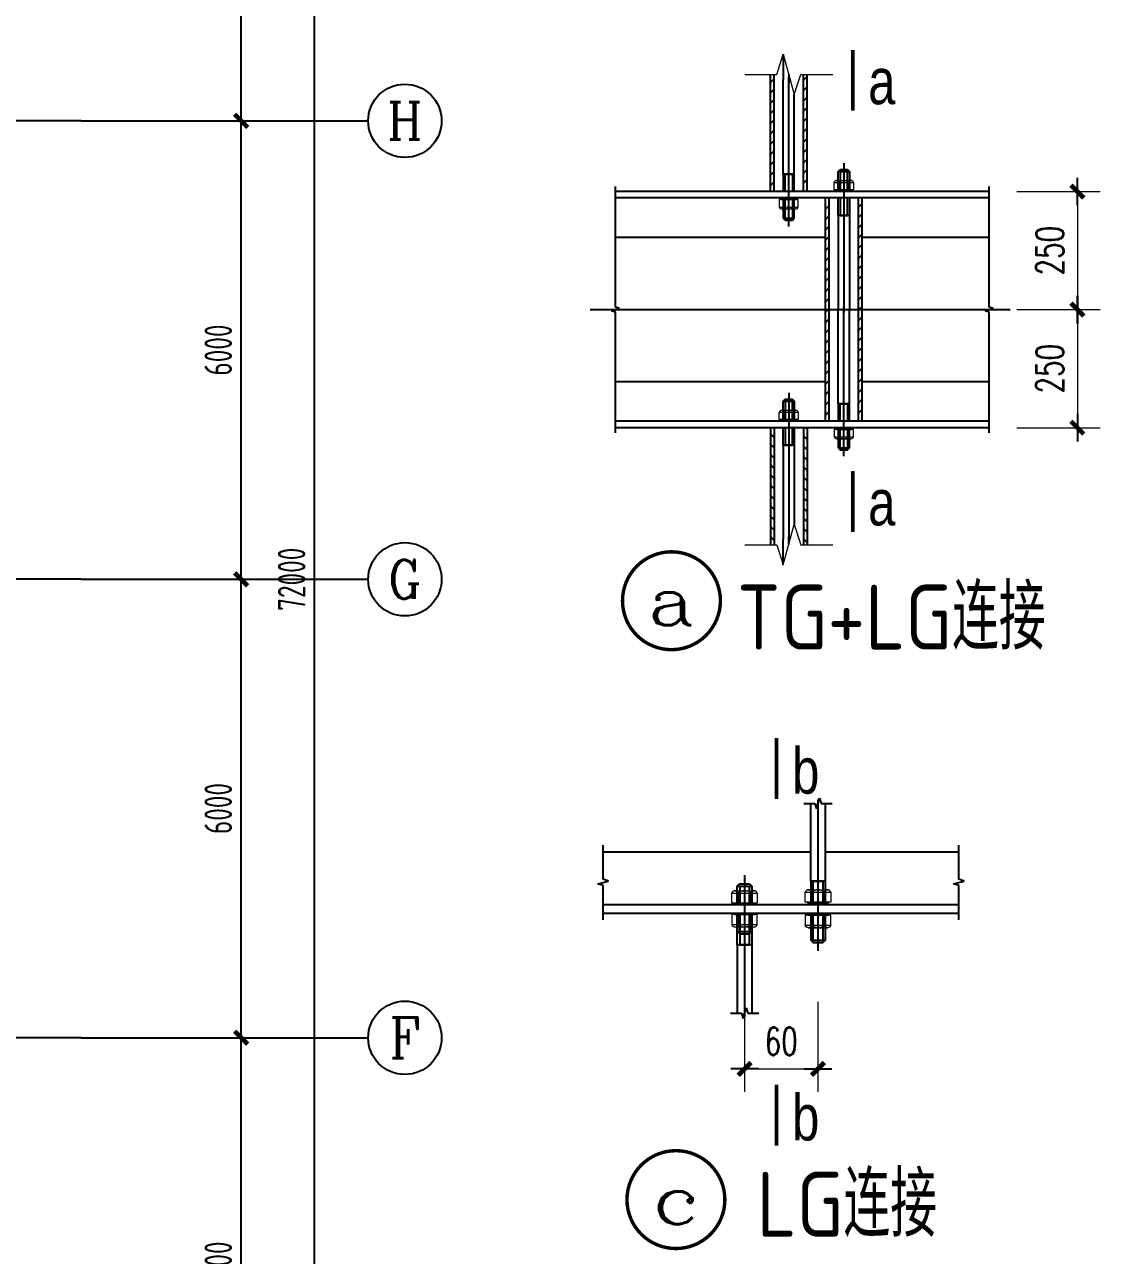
# Model space of a CAD drawing. Extents: x -1389621 to 57380, y -92505 to 283644.
# Drawn here: x -117320 to -103247, y 104219 to 120326 of the extents above; entities that cross this region are included whole.
import ezdxf
from ezdxf.enums import TextEntityAlignment as Align

# ---------------------------------------------------------------- set-up
doc = ezdxf.new("R2010")
doc.units = 0
doc.header["$LTSCALE"] = 100
doc.header["$MEASUREMENT"] = 0
for name, pattern in [('ACAD_ISO04W100', [30, 24, -3, 0, -3]), ('CENTER2', [28.575, 19.05, -3.175, 3.175, -3.175]), ('DOTE', [2.42, 2, -0.2, 0.02, -0.2])]:
    doc.linetypes.add(name, pattern=pattern)
doc.layers.get('0').update_dxf_attribs({"linetype": 'CONTINUOUS'})
doc.layers.get('Defpoints').update_dxf_attribs({"linetype": 'CONTINUOUS'})
for name, color, linetype in [('08', 3, 'CONTINUOUS'), ('AXIS', 3, 'CONTINUOUS'), ('AXIS_TEXT', 7, 'CONTINUOUS'), ('DIM', 3, 'CONTINUOUS'), ('DOTE', 1, 'DOTE'), ('TDB_中实线', 7, 'CONTINUOUS'), ('TDB_中心线', 4, 'ACAD_ISO04W100'), ('TDB_细实线', 1, 'CONTINUOUS')]:
    doc.layers.add(name, color=color, linetype=linetype)
doc.layers.add('PUB_TEXT', color=7, linetype='CONTINUOUS', lineweight=15)
doc.styles.add('_TCH_AXIS', font='COMPLEX', dxfattribs={"bigfont": 'GBCBIG'})
doc.styles.add('COMP', font='COMPLEX', dxfattribs={"bigfont": 'hztxt'})
doc.styles.add('COMPLEX', font='COMPLEX')
doc.styles.add('DIM_FONT', font='SIMPLEX', dxfattribs={"width": 0.7, "bigfont": 'GBCBIG'})
doc.styles.add('GBHZ', font='gbenor.shx', dxfattribs={"bigfont": 'gbcbig.shx'})
doc.styles.add('TDB_仿宋字', font='FSGB2312.ttf', dxfattribs={"width": 0.8})
doc.styles.add('TSSD_Dimension', font='tssdeng.shx', dxfattribs={"width": 0.7, "bigfont": 'hztxt.shx'})
doc.dimstyles.new('dimn', dxfattribs={"dimtxt": 300, "dimasz": 1, "dimexe": 250, "dimexo": 300, "dimgap": 150, "dimtad": 1, "dimdec": 0, "dimzin": 0, "dimdsep": 46, "dimtxsty": 'DIM_FONT', "dimblk": '_DIMX', "dimcen": 1, "dimclrt": 7, "dimadec": 1, "dimazin": 0, "dimtfac": 1, "dimtdec": 0, "dimtix": 1, "dimtmove": 2, "dimatfit": 3, "dimfxl": 0, "dimtolj": 1, "dimtzin": 0, "dimarcsym": 0})
doc.dimstyles.new('TSSD_100_100', dxfattribs={"dimtxt": 300, "dimasz": 100, "dimexe": 100, "dimexo": 250, "dimgap": 100, "dimtad": 1, "dimdec": 0, "dimzin": 0, "dimdsep": 46, "dimtxsty": 'TSSD_Dimension', "dimblk": 'ARCHTICK', "dimblk1": 'ARCHTICK', "dimblk2": 'ARCHTICK', "dimcen": 0, "dimdle": 100, "dimclrt": 7, "dimadec": 0, "dimazin": 0, "dimtfac": 1, "dimtdec": 0, "dimtix": 1, "dimtmove": 2, "dimatfit": 3, "dimfxl": 0, "dimtolj": 1, "dimtzin": 0, "dimarcsym": 0})

# ---------------------------------------------------------------- blocks, each defined once
blk = doc.blocks.new('_ArchTick')
at = {"color": 0, "linetype": 'ByBlock'}
blk.add_lwpolyline([(-0.71, -0.71, 0.5, 0.5, 0), (0.71, 0.71, 0.5, 0.5, 0)], format="xyseb", dxfattribs=at)
blk = doc.blocks.new('*D143')
at = {"layer": 'Defpoints', "color": 0, "ltscale": 100}
for p in [(-116580, 107067), (-114487, 107067), (-116580, 101067)]:
    blk.add_point(p, dxfattribs=at)
at = {"layer": 'DIM', "color": 0, "lineweight": -2, "ltscale": 100}
for p, q in [((-114487, 100947), (-114487, 107187)), ((-116280, 107067), (-114367, 107067)), ((-116280, 101067), (-114367, 101067))]:
    blk.add_line(p, q, dxfattribs=at)
at = {"layer": 'DIM', "color": 0, "lineweight": -2, "ltscale": 100, "xscale": 120, "yscale": 120, "zscale": 120}
for p, rotation in [((-114487, 107067), 90), ((-114487, 101067), 270)]:
    blk.add_blockref('_ArchTick', p, dxfattribs=dict(at, rotation=rotation))
at = {"layer": 'DIM', "color": 7, "ltscale": 100, "insert": (-114787, 104067), "char_height": 360, "attachment_point": 5, "rotation": 90, "style": 'TSSD_Dimension'}
blk.add_mtext('\\A1;6000', dxfattribs=at)
blk = doc.blocks.new('*D144')
at = {"layer": 'Defpoints', "color": 0, "ltscale": 100}
for p in [(-116580, 113067), (-114487, 113067), (-116580, 107067)]:
    blk.add_point(p, dxfattribs=at)
at = {"layer": 'DIM', "color": 0, "lineweight": -2, "ltscale": 100}
for p, q in [((-114487, 106947), (-114487, 113187)), ((-116280, 113067), (-114367, 113067)), ((-116280, 107067), (-114367, 107067))]:
    blk.add_line(p, q, dxfattribs=at)
at = {"layer": 'DIM', "color": 0, "lineweight": -2, "ltscale": 100, "xscale": 120, "yscale": 120, "zscale": 120}
for p, rotation in [((-114487, 113067), 90), ((-114487, 107067), 270)]:
    blk.add_blockref('_ArchTick', p, dxfattribs=dict(at, rotation=rotation))
at = {"layer": 'DIM', "color": 7, "ltscale": 100, "insert": (-114787, 110067), "char_height": 360, "attachment_point": 5, "rotation": 90, "style": 'TSSD_Dimension'}
blk.add_mtext('\\A1;6000', dxfattribs=at)
blk = doc.blocks.new('*D145')
at = {"layer": 'Defpoints', "color": 0, "ltscale": 100}
for p in [(-116580, 119067), (-114487, 119067), (-116580, 113067)]:
    blk.add_point(p, dxfattribs=at)
at = {"layer": 'DIM', "color": 0, "lineweight": -2, "ltscale": 100}
for p, q in [((-116280, 119067), (-114367, 119067)), ((-114487, 112947), (-114487, 119187)), ((-116280, 113067), (-114367, 113067))]:
    blk.add_line(p, q, dxfattribs=at)
at = {"layer": 'DIM', "color": 0, "lineweight": -2, "ltscale": 100, "xscale": 120, "yscale": 120, "zscale": 120}
for p, rotation in [((-114487, 119067), 90), ((-114487, 113067), 270)]:
    blk.add_blockref('_ArchTick', p, dxfattribs=dict(at, rotation=rotation))
at = {"layer": 'DIM', "color": 7, "ltscale": 100, "insert": (-114787, 116067), "char_height": 360, "attachment_point": 5, "rotation": 90, "style": 'TSSD_Dimension'}
blk.add_mtext('\\A1;6000', dxfattribs=at)
blk = doc.blocks.new('*D146')
at = {"layer": 'Defpoints', "color": 0, "ltscale": 100}
for p in [(-116580, 125067), (-114487, 125067), (-116580, 119067)]:
    blk.add_point(p, dxfattribs=at)
at = {"layer": 'DIM', "color": 0, "lineweight": -2, "ltscale": 100}
for p, q in [((-114487, 118947), (-114487, 125187)), ((-116280, 125067), (-114367, 125067)), ((-116280, 119067), (-114367, 119067))]:
    blk.add_line(p, q, dxfattribs=at)
at = {"layer": 'DIM', "color": 0, "lineweight": -2, "ltscale": 100, "xscale": 120, "yscale": 120, "zscale": 120}
for p, rotation in [((-114487, 125067), 90), ((-114487, 119067), 270)]:
    blk.add_blockref('_ArchTick', p, dxfattribs=dict(at, rotation=rotation))
at = {"layer": 'DIM', "color": 7, "ltscale": 100, "insert": (-114787, 122067), "char_height": 360, "attachment_point": 5, "rotation": 90, "style": 'TSSD_Dimension'}
blk.add_mtext('\\A1;6000', dxfattribs=at)
blk = doc.blocks.new('*D151')
at = {"layer": 'Defpoints', "color": 0, "ltscale": 100}
for p in [(-116820, 149067), (-113527, 149067), (-116820, 77067)]:
    blk.add_point(p, dxfattribs=at)
at = {"layer": 'DIM', "color": 0, "lineweight": -2, "ltscale": 100}
for p, q in [((-113527, 76947), (-113527, 149187)), ((-116520, 149067), (-113407, 149067)), ((-116520, 77067), (-113407, 77067))]:
    blk.add_line(p, q, dxfattribs=at)
at = {"layer": 'DIM', "color": 0, "lineweight": -2, "ltscale": 100, "xscale": 120, "yscale": 120, "zscale": 120}
for p, rotation in [((-113527, 149067), 90), ((-113527, 77067), 270)]:
    blk.add_blockref('_ArchTick', p, dxfattribs=dict(at, rotation=rotation))
at = {"layer": 'DIM', "color": 7, "ltscale": 100, "insert": (-113827, 113067), "char_height": 360, "attachment_point": 5, "rotation": 90, "style": 'TSSD_Dimension'}
blk.add_mtext('\\A1;72000', dxfattribs=at)
blk = doc.blocks.new('_AXISO')
blk.add_circle((0, 0), 0.5)
at = {"layer": 'AXIS_TEXT', "style": 'COMPLEX', "width": 1.041667}
blk.add_attdef('A', text='', height=0.56, dxfattribs=at).set_placement((-0.25, -0.28), (0.25, -0.28), align=Align.FIT)
blk = doc.blocks.new('_INDEX1')
at = {"const_width": 0.035}
blk.add_lwpolyline([(-0.5, 0, 1), (0.5, 0, 1)], format="xyb", close=True, dxfattribs=at)
at = {"style": 'COMP', "width": 2.333333}
blk.add_attdef('1', text='', height=0.5, dxfattribs=at).set_placement((-0.25, -0.25), (0.25, -0.25), align=Align.FIT)
blk = doc.blocks.new('_DIMX')
blk.add_line((-150, 0), (150, 0))
at = {"const_width": 50}
blk.add_lwpolyline([(-70, -70), (70, 70)], dxfattribs=at)
blk = doc.blocks.new('*D2128')
at = {"layer": 'AXIS', "color": 0, "linetype": 'Continuous', "lineweight": -2, "ltscale": 100}
for p, q in [((627341, -415385), (628252, -415385)), ((628002, -415386), (628002, -416671)), ((627341, -416672), (628252, -416672))]:
    blk.add_line(p, q, dxfattribs=at)
at = {"layer": 'Defpoints', "color": 0, "linetype": 'Continuous', "ltscale": 100}
for p in [(627041, -415385), (627041, -416672), (628002, -416672)]:
    blk.add_point(p, dxfattribs=at)
at = {"layer": 'AXIS', "color": 0, "linetype": 'Continuous', "lineweight": -2, "ltscale": 100, "xscale": 1.00005, "yscale": 1.00005, "zscale": 1.00005}
for p, rotation in [((628002, -415385), 90), ((628002, -416672), 270)]:
    blk.add_blockref('_DIMX', p, dxfattribs=dict(at, rotation=rotation))
at = {"layer": 'AXIS', "color": 7, "linetype": 'Continuous', "ltscale": 100, "insert": (627702, -416029), "char_height": 300, "attachment_point": 5, "rotation": 90, "style": 'DIM_FONT'}
blk.add_mtext('\\A1;250', dxfattribs=at)
blk = doc.blocks.new('*D2127')
at = {"layer": 'AXIS', "color": 0, "linetype": 'Continuous', "lineweight": -2, "ltscale": 100}
for p, q in [((627341, -416672), (628252, -416672)), ((628002, -416673), (628002, -417958)), ((627341, -417959), (628252, -417959))]:
    blk.add_line(p, q, dxfattribs=at)
at = {"layer": 'Defpoints', "color": 0, "linetype": 'Continuous', "ltscale": 100}
for p in [(627041, -416672), (627041, -417959), (628002, -417959)]:
    blk.add_point(p, dxfattribs=at)
at = {"layer": 'AXIS', "color": 0, "linetype": 'Continuous', "lineweight": -2, "ltscale": 100, "xscale": 1.00005, "yscale": 1.00005, "zscale": 1.00005}
for p, rotation in [((628002, -416672), 90), ((628002, -417959), 270)]:
    blk.add_blockref('_DIMX', p, dxfattribs=dict(at, rotation=rotation))
at = {"layer": 'AXIS', "color": 7, "linetype": 'Continuous', "ltscale": 100, "insert": (627702, -417316), "char_height": 300, "attachment_point": 5, "rotation": 90, "style": 'DIM_FONT'}
blk.add_mtext('\\A1;250', dxfattribs=at)
blk = doc.blocks.new('*D2132')
at = {"layer": 'AXIS', "color": 0, "linetype": 'Continuous', "lineweight": -2, "ltscale": 100}
for p, q in [((638194, -417675), (638194, -418654)), ((638994, -417672), (638994, -418654)), ((638195, -418404), (638993, -418404))]:
    blk.add_line(p, q, dxfattribs=at)
at = {"layer": 'Defpoints', "color": 0, "linetype": 'Continuous', "ltscale": 100}
for p in [(638194, -417375), (638994, -417372), (638994, -418404)]:
    blk.add_point(p, dxfattribs=at)
at = {"layer": 'AXIS', "color": 0, "linetype": 'Continuous', "lineweight": -2, "ltscale": 100, "xscale": 1.00005, "yscale": 1.00005, "zscale": 1.00005, "rotation": 180}
blk.add_blockref('_DIMX', (638194, -418404), dxfattribs=at)
at = {"layer": 'AXIS', "color": 0, "linetype": 'Continuous', "lineweight": -2, "ltscale": 100, "xscale": 1.00005, "yscale": 1.00005, "zscale": 1.00005}
blk.add_blockref('_DIMX', (638994, -418404), dxfattribs=at)
at = {"layer": 'AXIS', "color": 7, "linetype": 'Continuous', "ltscale": 100, "insert": (638594, -418104), "char_height": 300, "attachment_point": 5, "style": 'DIM_FONT'}
blk.add_mtext('\\A1;60', dxfattribs=at)
blk = doc.blocks.new('A$C63B765D4')
for p, q in [((2661.8, 5112.5), (2869.7, 5112.5)), ((2661.8, 5030.5), (2661.8, 5112.5)), ((2686.1, 5132.5), (2845.4, 5132.5)), ((2713.8, 5112.5), (2713.8, 5030.5)), ((2817.7, 5112.5), (2817.7, 5030.5)), ((2869.7, 5112.5), (2869.7, 5030.5)), ((2869.7, 5030.5), (2661.8, 5030.5)), ((2682.7, 5024.5), (2682.7, 5030.5)), ((2682.7, 5030.5), (2848.8, 5030.5)), ((2848.8, 5024.5), (2682.7, 5024.5)), ((2848.8, 5030.5), (2848.8, 5024.5)), ((2269.6, 4924.3), (2061.7, 4924.3)), ((2061.7, 4924.3), (2061.7, 4842.3)), ((2061.7, 4842.3), (2269.6, 4842.3)), ((2248.7, 4930.3), (2082.7, 4930.3)), ((2082.7, 4930.3), (2082.7, 4924.3)), ((2082.7, 4924.3), (2248.7, 4924.3)), ((2113.7, 4842.3), (2113.7, 4924.3)), ((2217.7, 4842.3), (2217.7, 4924.3)), ((2248.7, 4924.3), (2248.7, 4930.3)), ((2269.6, 4842.3), (2269.6, 4924.3)), ((2086.1, 4822.3), (2245.3, 4822.3)), ((2061.7, 2608.4), (2269.6, 2608.4)), ((2061.7, 2526.4), (2061.7, 2608.4)), ((2086.1, 2628.4), (2245.3, 2628.4)), ((2113.7, 2608.4), (2113.7, 2526.4)), ((2217.7, 2608.4), (2217.7, 2526.4)), ((2269.6, 2608.4), (2269.6, 2526.4)), ((2269.6, 2526.4), (2061.7, 2526.4)), ((2082.7, 2520.4), (2082.7, 2526.4)), ((2082.7, 2526.4), (2248.7, 2526.4)), ((2248.7, 2520.4), (2082.7, 2520.4)), ((2248.7, 2526.4), (2248.7, 2520.4)), ((2869.7, 2420.2), (2661.8, 2420.2)), ((2661.8, 2420.2), (2661.8, 2338.2)), ((2848.8, 2426.2), (2682.7, 2426.2)), ((2682.7, 2426.2), (2682.7, 2420.2)), ((2682.7, 2420.2), (2848.8, 2420.2)), ((2713.8, 2338.2), (2713.8, 2420.2)), ((2817.7, 2338.2), (2817.7, 2420.2)), ((2848.8, 2420.2), (2848.8, 2426.2)), ((2869.7, 2338.2), (2869.7, 2420.2)), ((2661.8, 2338.2), (2869.7, 2338.2)), ((2686.1, 2318.2), (2845.4, 2318.2))]:
    blk.add_line(p, q)
at = {"color": 2, "linetype": 'CENTER2', "ltscale": 0.0075}
for p, q in [((2765.7, 5143.8), (2765.7, 5010.8)), ((2165.7, 4811), (2165.7, 4944.1)), ((2165.7, 2639.7), (2165.7, 2506.6)), ((2765.7, 2306.9), (2765.7, 2439.9))]:
    blk.add_line(p, q, dxfattribs=at)
for centre, radius, start, end in [((2687.8, 5105.7), 26.9, 14.67593, 165.32407), ((2765.7, 5055), 77.5, 47.89655, 132.10345), ((2843.7, 5105.7), 26.9, 14.67593, 165.32407), ((2087.7, 4849.1), 26.9, 194.67593, 345.32407), ((2165.7, 4899.8), 77.5, 227.89655, 312.10345), ((2243.6, 4849.1), 26.9, 194.67593, 345.32407), ((2087.7, 2601.6), 26.9, 14.67593, 165.32407), ((2165.7, 2550.9), 77.5, 47.89655, 132.10345), ((2243.6, 2601.6), 26.9, 14.67593, 165.32407), ((2687.8, 2345), 26.9, 194.67593, 345.32407), ((2765.7, 2395.7), 77.5, 227.89655, 312.10345), ((2843.7, 2345), 26.9, 194.67593, 345.32407)]:
    blk.add_arc(centre, radius, start, end)
at = {"layer": 'PUB_TEXT', "const_width": 40}
for points in [[(2862.7, 6556.9), (2862.7, 5892.5)], [(2862.7, 1966.7), (2862.7, 1302.3)]]:
    blk.add_lwpolyline(points, dxfattribs=at)
at = {"layer": 'PUB_TEXT'}
for points in [[(1685.6, 6288.9), (2035.7, 6288.9), (2105.7, 6508.9), (2225.7, 6068.9), (2295.7, 6288.9), (2645.7, 6288.9)], [(1685.6, 1161.8), (2035.7, 1161.8), (2105.7, 941.8), (2225.7, 1381.8), (2295.7, 1161.8), (2645.7, 1161.8)]]:
    blk.add_lwpolyline(points, dxfattribs=at)
at = {"layer": 'TDB_中实线', "ltscale": 100}
for p, q in [((2105.7, 6508.9), (2105.7, 6229.5)), ((1965.7, 5012.4), (1965.7, 6288.9)), ((2005.7, 5012.4), (2005.7, 6288.9)), ((2105.7, 5202.2), (2105.7, 6229.5)), ((2325.7, 5012.4), (2325.7, 6288.9)), ((2365.7, 5012.4), (2365.7, 6288.9)), ((2225.7, 5202.2), (2225.7, 6068.9)), ((2705.7, 5232.7), (2725.7, 5252.7)), ((2705.7, 5232.7), (2825.7, 5232.7)), ((2705.7, 5012.4), (2705.7, 5232.7)), ((2725.7, 5252.7), (2805.7, 5252.7)), ((2725.7, 5232.7), (2725.7, 5012.4)), ((2805.7, 5252.7), (2825.7, 5232.7)), ((2805.7, 5012.4), (2805.7, 5232.7)), ((2825.7, 5232.7), (2825.7, 5012.4)), ((2225.7, 5202.2), (2105.7, 5202.2)), ((2105.7, 5202.2), (2105.7, 5012.4)), ((2125.7, 5012.4), (2125.7, 5202.2)), ((2125.7, 5202.2), (2205.7, 5202.2)), ((2205.7, 5202.2), (2205.7, 5012.4)), ((2225.7, 5012.4), (2225.7, 5202.2)), ((2105.7, 4942.4), (2105.7, 4722.2)), ((2125.7, 4722.2), (2125.7, 4942.4)), ((2205.7, 4942.4), (2205.7, 4722.2)), ((2225.7, 4722.2), (2225.7, 4942.4)), ((2565.7, 2508.3), (2565.7, 4942.4)), ((2605.7, 2508.3), (2605.7, 4942.4)), ((2705.7, 4752.6), (2705.7, 4942.4)), ((2725.7, 4942.4), (2725.7, 4752.6)), ((2805.7, 4752.6), (2805.7, 4942.4)), ((2825.7, 4942.4), (2825.7, 4752.6)), ((2925.8, 2508.3), (2925.8, 4942.4)), ((2965.8, 2508.3), (2965.8, 4942.4)), ((2105.7, 4722.2), (2225.7, 4722.2)), ((2105.7, 4722.2), (2125.7, 4702.2)), ((2125.7, 4702.2), (2205.7, 4702.2)), ((2205.7, 4702.2), (2225.7, 4722.2)), ((2705.7, 4752.6), (2705.7, 3725.3)), ((2825.7, 4752.6), (2705.7, 4752.6)), ((2725.7, 4752.6), (2805.7, 4752.6)), ((2825.7, 4752.6), (2825.7, 3725.3)), ((2705.7, 2698.1), (2705.7, 3725.3)), ((2825.7, 2698.1), (2825.7, 3725.3)), ((2105.7, 2728.5), (2125.7, 2748.5)), ((2105.7, 2728.5), (2225.7, 2728.5)), ((2105.7, 2508.3), (2105.7, 2728.5)), ((2125.7, 2748.5), (2205.7, 2748.5)), ((2125.7, 2728.5), (2125.7, 2508.3)), ((2205.7, 2748.5), (2225.7, 2728.5)), ((2205.7, 2508.3), (2205.7, 2728.5)), ((2225.7, 2728.5), (2225.7, 2508.3)), ((2825.7, 2698.1), (2705.7, 2698.1)), ((2705.7, 2698.1), (2705.7, 2508.3)), ((2725.7, 2508.3), (2725.7, 2698.1)), ((2725.7, 2698.1), (2805.7, 2698.1)), ((2805.7, 2698.1), (2805.7, 2508.3)), ((2825.7, 2508.3), (2825.7, 2698.1)), ((1965.7, 2438.3), (1965.7, 1161.8)), ((2005.7, 2438.3), (2005.7, 1161.8)), ((2105.7, 2248.5), (2105.7, 2438.3)), ((2125.7, 2438.3), (2125.7, 2248.5)), ((2205.7, 2248.5), (2205.7, 2438.3)), ((2225.7, 2438.3), (2225.7, 2248.5)), ((2325.7, 2438.3), (2325.7, 1161.8)), ((2365.7, 2438.3), (2365.7, 1161.8)), ((2705.7, 2438.3), (2705.7, 2218)), ((2725.7, 2218), (2725.7, 2438.3)), ((2805.7, 2438.3), (2805.7, 2218)), ((2825.7, 2218), (2825.7, 2438.3)), ((2105.7, 2248.5), (2105.7, 1221.2)), ((2225.7, 2248.5), (2105.7, 2248.5)), ((2125.7, 2248.5), (2205.7, 2248.5)), ((2225.7, 2248.5), (2225.7, 1381.8)), ((2705.7, 2218), (2825.7, 2218)), ((2705.7, 2218), (2725.7, 2198)), ((2725.7, 2198), (2805.7, 2198)), ((2805.7, 2198), (2825.7, 2218)), ((2105.7, 941.8), (2105.7, 1221.2))]:
    blk.add_line(p, q, dxfattribs=at)
at = {"layer": 'TDB_中实线', "color": 3}
for p, q in [((4350, 5012.4), (277.8, 5012.4)), ((4350, 4942.4), (277.8, 4942.4)), ((2565.7, 4512.4), (277.8, 4512.4)), ((4350, 4512.4), (2965.8, 4512.4)), ((2565.7, 2938.3), (277.8, 2938.3)), ((4350, 2938.3), (2965.8, 2938.3)), ((4350, 2508.3), (277.8, 2508.3)), ((4350, 2438.3), (277.8, 2438.3))]:
    blk.add_line(p, q, dxfattribs=at)
at = {"layer": 'TDB_中心线', "ltscale": 20}
for p, q in [((2165.7, 6288.9), (2165.7, 6197.5)), ((2165.7, 4632.6), (2165.7, 6261.6)), ((2765.7, 5322.2), (2765.7, 3693.3)), ((2765.7, 2128.5), (2765.7, 3757.4)), ((0, 3725.3), (4577.7, 3725.3)), ((2165.7, 2818.1), (2165.7, 1189.1)), ((2165.7, 1161.8), (2165.7, 1253.2))]:
    blk.add_line(p, q, dxfattribs=at)
at = {"layer": 'TDB_细实线'}
for p, q in [((1965.7, 6201.4), (2005.7, 6241.4)), ((2325.7, 6224.7), (2365.7, 6264.7)), ((1965.7, 6089.2), (2005.7, 6129.2)), ((2325.7, 6112.4), (2365.7, 6152.4)), ((2325.7, 6000.2), (2365.7, 6040.2)), ((1965.7, 5976.9), (2005.7, 6016.9)), ((1965.7, 5864.6), (2005.7, 5904.6)), ((2325.7, 5887.9), (2365.7, 5927.9)), ((1965.7, 5752.4), (2005.7, 5792.4)), ((2325.7, 5775.6), (2365.7, 5815.6)), ((1965.7, 5640.1), (2005.7, 5680.1)), ((2325.7, 5663.4), (2365.7, 5703.4)), ((1965.7, 5527.9), (2005.7, 5567.9)), ((2325.7, 5551.1), (2365.7, 5591.1)), ((1965.7, 5415.6), (2005.7, 5455.6)), ((2325.7, 5438.8), (2365.7, 5478.8)), ((2325.7, 5326.6), (2365.7, 5366.6)), ((1965.7, 5303.3), (2005.7, 5343.3)), ((2325.7, 5214.3), (2365.7, 5254.3)), ((1965.7, 5191.1), (2005.7, 5231.1)), ((1965.7, 5078.8), (2005.7, 5118.8)), ((2325.7, 5102), (2365.7, 5142)), ((277.8, 3751.4), (277.8, 5068.4)), ((2348.4, 5012.4), (2365.7, 5029.8)), ((4350, 3751.4), (4350, 5068.4)), ((2565.7, 4932.2), (2576, 4942.4)), ((2565.7, 4819.9), (2605.7, 4859.9)), ((2925.8, 4843.2), (2965.8, 4883.2)), ((2565.7, 4707.7), (2605.7, 4747.7)), ((2925.8, 4730.9), (2965.8, 4770.9)), ((2565.7, 4595.4), (2605.7, 4635.4)), ((2925.8, 4618.6), (2965.8, 4658.6)), ((2565.7, 4483.1), (2605.7, 4523.1)), ((2925.8, 4506.4), (2965.8, 4546.4)), ((2925.8, 4394.1), (2965.8, 4434.1)), ((2565.7, 4370.9), (2605.7, 4410.9)), ((2565.7, 4258.6), (2605.7, 4298.6)), ((2925.8, 4281.8), (2965.8, 4321.9)), ((2565.7, 4146.3), (2605.7, 4186.3)), ((2925.8, 4169.6), (2965.8, 4209.6)), ((2565.7, 4034.1), (2605.7, 4074.1)), ((2925.8, 4057.3), (2965.8, 4097.3)), ((2565.7, 3921.8), (2605.7, 3961.8)), ((2925.8, 3945.1), (2965.8, 3985.1)), ((2565.7, 3809.5), (2605.7, 3849.6)), ((2925.8, 3832.8), (2965.8, 3872.8)), ((2925.8, 3720.5), (2965.8, 3760.5)), ((234.1, 3713.6), (321.6, 3737.1)), ((277.8, 3699.3), (234.1, 3713.6)), ((321.6, 3737.1), (277.8, 3751.4)), ((277.8, 2382.3), (277.8, 3699.3)), ((2565.7, 3697.3), (2605.7, 3737.3)), ((2565.7, 3585), (2605.7, 3625)), ((2925.8, 3608.3), (2965.8, 3648.3)), ((4306.2, 3713.6), (4393.7, 3737.1)), ((4350, 3699.3), (4306.2, 3713.6)), ((4393.7, 3737.1), (4350, 3751.4)), ((4350, 2382.3), (4350, 3699.3)), ((2565.7, 3472.8), (2605.7, 3512.8)), ((2925.8, 3496), (2965.8, 3536)), ((2565.7, 3360.5), (2605.7, 3400.5)), ((2925.8, 3383.7), (2965.8, 3423.7)), ((2565.7, 3248.2), (2605.7, 3288.2)), ((2925.8, 3271.5), (2965.8, 3311.5)), ((2565.7, 3136), (2605.7, 3176)), ((2925.8, 3159.2), (2965.8, 3199.2)), ((2925.8, 3046.9), (2965.8, 3086.9)), ((2565.7, 3023.7), (2605.7, 3063.7)), ((2565.7, 2911.4), (2605.7, 2951.4)), ((2925.8, 2934.7), (2965.8, 2974.7)), ((2565.7, 2799.2), (2605.7, 2839.2)), ((2925.8, 2822.4), (2965.8, 2862.4)), ((2565.7, 2686.9), (2605.7, 2726.9)), ((2925.8, 2710.1), (2965.8, 2750.1)), ((2565.7, 2574.6), (2605.7, 2614.6)), ((2925.8, 2597.9), (2965.8, 2637.9)), ((2348.4, 2438.3), (2365.7, 2420.9)), ((2948.4, 2508.3), (2965.8, 2525.6)), ((1965.7, 2371.9), (2005.7, 2331.9)), ((2325.7, 2348.7), (2365.7, 2308.7)), ((1965.7, 2259.6), (2005.7, 2219.6)), ((1965.7, 2147.4), (2005.7, 2107.4)), ((2325.7, 2236.4), (2365.7, 2196.4)), ((1965.7, 2035.1), (2005.7, 1995.1)), ((2325.7, 2124.1), (2365.7, 2084.1)), ((1965.7, 1922.8), (2005.7, 1882.8)), ((2325.7, 2011.9), (2365.7, 1971.9)), ((2325.7, 1899.6), (2365.7, 1859.6)), ((1965.7, 1810.6), (2005.7, 1770.6)), ((2325.7, 1787.3), (2365.7, 1747.3)), ((1965.7, 1698.3), (2005.7, 1658.3)), ((2325.7, 1675.1), (2365.7, 1635.1)), ((1965.7, 1586.1), (2005.7, 1546.1)), ((2325.7, 1562.8), (2365.7, 1522.8)), ((1965.7, 1473.8), (2005.7, 1433.8)), ((1965.7, 1361.5), (2005.7, 1321.5)), ((2325.7, 1450.5), (2365.7, 1410.5)), ((1965.7, 1249.3), (2005.7, 1209.3)), ((2325.7, 1338.3), (2365.7, 1298.3)), ((2325.7, 1226), (2365.7, 1186))]:
    blk.add_line(p, q, dxfattribs=at)
ref = blk.add_blockref('_INDEX1', (887.3, 552.1), dxfattribs=dict(xscale=1066.773336000158, yscale=1066.7733360001, zscale=1066.773336))
ref.add_attrib('1', 'a', dxfattribs={"height": 533.4, "style": 'COMP', "width": 1.4}).set_placement((620.6, 285.4), (1154, 285.4), align=Align.FIT)
at = {"layer": '08', "style": 'GBHZ'}
blk.add_text('TG+LG连接', height=707.95, dxfattribs=at).set_placement((1601.1, 19.6))
at = {"layer": 'TDB_细实线', "style": 'TDB_仿宋字', "width": 0.8}
for p in [(3179.4, 6210.7), (3179.4, 1620.4)]:
    blk.add_text('a', height=500.1, dxfattribs=at).set_placement(p, align=Align.MIDDLE)
at = {"layer": 'AXIS', "linetype": 'Continuous'}
for base, p1, p2, picture, middle in [((5311.1, 3725.3), (4350, 5012.4), (4350, 3725.3), '*D2128', (5011.1, 4368.9)), ((5311.1, 2438.3), (4350, 3725.3), (4350, 2438.3), '*D2127', (5011.1, 3081.8))]:
    dim = blk.add_linear_dim(base=base, p1=p1, p2=p2, angle=90, text='250', dimstyle='dimn', override={"dimscale": 1.00005, "dimlfac": 0.99995}, dxfattribs=at)
    dim.commit()
    dim.dimension.update_dxf_attribs({"geometry": picture, "text_midpoint": middle, "insert": (-622691.4, 420397.4)})
blk = doc.blocks.new('A$C63601B16')
for p, q in [((1461.4, 3783.3), (1461.4, 3892.7)), ((1461.4, 3892.7), (1738.6, 3892.7)), ((1493.8, 3919.3), (1706.2, 3919.3)), ((1530.7, 3892.7), (1530.7, 3783.3)), ((1669.3, 3892.7), (1669.3, 3783.3)), ((1738.6, 3892.7), (1738.6, 3783.3)), ((2261.5, 3902.4), (2538.6, 3902.4)), ((2261.5, 3793.1), (2261.5, 3902.4)), ((2293.9, 3929.1), (2506.2, 3929.1)), ((2330.8, 3902.4), (2330.8, 3793.1)), ((2469.3, 3902.4), (2469.3, 3793.1)), ((2538.6, 3902.4), (2538.6, 3793.1)), ((1738.6, 3783.3), (1461.4, 3783.3)), ((1489.3, 3783.3), (1710.7, 3783.3)), ((1489.3, 3775.3), (1489.3, 3783.3)), ((1710.7, 3775.3), (1489.3, 3775.3)), ((1710.7, 3783.3), (1710.7, 3775.3)), ((2538.6, 3793.1), (2261.5, 3793.1)), ((2289.4, 3793.1), (2510.7, 3793.1)), ((2289.4, 3785.1), (2289.4, 3793.1)), ((2510.7, 3785.1), (2289.4, 3785.1)), ((2510.7, 3793.1), (2510.7, 3785.1)), ((1461.4, 3661.3), (1461.4, 3551.9)), ((1738.6, 3661.3), (1461.4, 3661.3)), ((1489.3, 3669.3), (1489.3, 3661.3)), ((1710.7, 3669.3), (1489.3, 3669.3)), ((1489.3, 3661.3), (1710.7, 3661.3)), ((1530.7, 3551.9), (1530.7, 3661.3)), ((1669.3, 3551.9), (1669.3, 3661.3)), ((1710.7, 3661.3), (1710.7, 3669.3)), ((1738.6, 3551.9), (1738.6, 3661.3)), ((2261.5, 3651.5), (2261.5, 3542.2)), ((2538.6, 3651.5), (2261.5, 3651.5)), ((2289.4, 3659.5), (2289.4, 3651.5)), ((2510.7, 3659.5), (2289.4, 3659.5)), ((2289.4, 3651.5), (2510.7, 3651.5)), ((2330.8, 3542.2), (2330.8, 3651.5)), ((2469.3, 3542.2), (2469.3, 3651.5)), ((2510.7, 3651.5), (2510.7, 3659.5)), ((2538.6, 3542.2), (2538.6, 3651.5)), ((1461.4, 3551.9), (1738.6, 3551.9)), ((1493.8, 3525.3), (1706.2, 3525.3)), ((2261.5, 3542.2), (2538.6, 3542.2)), ((2293.9, 3515.5), (2506.2, 3515.5))]:
    blk.add_line(p, q)
at = {"color": 2, "linetype": 'CENTER2', "ltscale": 0.0075}
for p, q in [((1600, 3934.4), (1600, 3757)), ((2400.1, 3944.2), (2400.1, 3766.8)), ((1600, 3510.2), (1600, 3687.6)), ((2400.1, 3500.4), (2400.1, 3677.8))]:
    blk.add_line(p, q, dxfattribs=at)
for centre, radius, start, end in [((1496, 3883.6), 35.8, 14.67593, 165.32407), ((1600, 3816), 103.3, 47.89655, 132.10345), ((1703.9, 3883.6), 35.8, 14.67593, 165.32407), ((1496, 3561), 35.8, 194.67593, 345.32407), ((1600, 3628.6), 103.3, 227.89655, 312.10345), ((1703.9, 3561), 35.8, 194.67593, 345.32407)]:
    blk.add_arc(centre, radius, start, end)
for centre, major_axis, start_param, end_param in [((2296.1, 3893.3), (25.3, -25.3), 1.0415415, 3.6708474), ((2400.1, 3825.7), (-73.1, -73.1), 3.192147, 4.6618346), ((2504, 3893.3), (25.3, -25.3), 1.0415415, 3.6708474)]:
    blk.add_ellipse(centre, major_axis=major_axis, ratio=1, start_param=start_param, end_param=end_param)
at = {"extrusion": (0, 0, -1)}
for centre, major_axis, start_param, end_param in [((2296.1, 3551.2), (25.3, 25.3), 1.0415415, 3.6708474), ((2400.1, 3618.8), (-73.1, 73.1), 3.192147, 4.6618346), ((2504, 3551.2), (25.3, 25.3), 1.0415415, 3.6708474)]:
    blk.add_ellipse(centre, major_axis=major_axis, ratio=1, start_param=start_param, end_param=end_param, dxfattribs=at)
at = {"layer": 'PUB_TEXT', "const_width": 40}
for points in [[(1949.1, 5583), (1949.1, 4918.6)], [(1949.1, 1803.5), (1949.1, 1139.1)]]:
    blk.add_lwpolyline(points, dxfattribs=at)
at = {"layer": 'TDB_中实线', "ltscale": 100}
for p, q in [((2320.1, 4022), (2320.1, 4869.6)), ((2480.1, 4022), (2480.1, 4869.6)), ((1520, 3969.3), (1546.6, 3996)), ((1520, 3769), (1520, 3969.3)), ((1520, 3969.3), (1680, 3969.3)), ((1546.6, 3996), (1653.3, 3996)), ((1546.6, 3969.3), (1546.6, 3769)), ((1653.3, 3996), (1680, 3969.3)), ((1653.3, 3769), (1653.3, 3969.3)), ((1680, 3969.3), (1680, 3769)), ((2320.1, 4022), (2320.1, 3769)), ((2480.1, 4022), (2320.1, 4022)), ((2346.7, 4022), (2453.4, 4022)), ((2346.7, 3769), (2346.7, 4022)), ((2453.4, 4022), (2453.4, 3769)), ((2480.1, 3769), (2480.1, 4022)), ((1520, 3329.2), (1520, 3675.6)), ((1520, 3675.6), (1520, 3475.3)), ((1546.6, 3675.6), (1546.6, 3329.2)), ((1546.6, 3475.3), (1546.6, 3675.6)), ((1653.3, 3329.2), (1653.3, 3675.6)), ((1653.3, 3675.6), (1653.3, 3475.3)), ((1680, 3675.6), (1680, 3329.2)), ((1680, 3475.3), (1680, 3675.6)), ((2320.1, 3675.6), (2320.1, 3382)), ((2346.7, 3382), (2346.7, 3675.6)), ((2453.4, 3675.6), (2453.4, 3382)), ((2480.1, 3382), (2480.1, 3675.6)), ((1520, 3475.3), (1546.6, 3448.6)), ((1520, 3475.3), (1680, 3475.3)), ((1546.6, 3448.6), (1653.3, 3448.6)), ((1653.3, 3448.6), (1680, 3475.3)), ((2320.1, 3382), (2346.7, 3355.3)), ((2320.1, 3382), (2480.1, 3382)), ((2346.7, 3355.3), (2453.4, 3355.3)), ((2453.4, 3355.3), (2480.1, 3382)), ((1680, 3329.2), (1520, 3329.2)), ((1520, 3329.2), (1520, 2586)), ((1546.6, 3329.2), (1653.3, 3329.2)), ((1680, 3329.2), (1680, 2586))]:
    blk.add_line(p, q, dxfattribs=at)
at = {"layer": 'TDB_中实线', "color": 3}
for p, q in [((58.3, 4342.4), (2320.1, 4342.4)), ((2480.1, 4342.4), (3933, 4342.4)), ((58.3, 3769), (3933, 3769)), ((58.3, 3675.6), (3933, 3675.6))]:
    blk.add_line(p, q, dxfattribs=at)
at = {"layer": 'TDB_中心线', "ltscale": 20}
for p, q in [((2400.1, 3262.5), (2400.1, 4912.3)), ((1600, 4088.7), (1600, 2543.3))]:
    blk.add_line(p, q, dxfattribs=at)
at = {"layer": 'TDB_细实线'}
for p, q in [((2245.4, 4869.6), (2365.4, 4869.6)), ((2365.4, 4869.6), (2384.3, 4811.2)), ((2384.3, 4811.2), (2415.8, 4927.9)), ((2415.8, 4927.9), (2434.7, 4869.6)), ((2434.7, 4869.6), (2554.7, 4869.6)), ((58.3, 4043.7), (58.3, 4417)), ((3933, 4043.7), (3933, 4417)), ((0, 3993.3), (116.7, 4024.7)), ((116.7, 4024.7), (58.3, 4043.7)), ((3874.7, 3993.3), (3991.4, 4024.7)), ((3991.4, 4024.7), (3933, 4043.7)), ((58.3, 3974.3), (0, 3993.3)), ((58.3, 3601), (58.3, 3974.3)), ((3933, 3974.3), (3874.7, 3993.3)), ((3933, 3601), (3933, 3974.3)), ((1445.3, 2586), (1565.3, 2586)), ((1565.3, 2586), (1584.3, 2527.7)), ((1584.3, 2527.7), (1615.7, 2644.4)), ((1615.7, 2644.4), (1634.6, 2586)), ((1634.6, 2586), (1754.7, 2586))]:
    blk.add_line(p, q, dxfattribs=at)
ref = blk.add_blockref('_INDEX1', (851.5, 552.1), dxfattribs=dict(xscale=1066.773336000158, yscale=1066.7733360001, zscale=1066.773336))
ref.add_attrib('1', 'c', dxfattribs={"height": 533.4, "style": 'COMP', "width": 1.615385}).set_placement((584.8, 285.4), (1118.2, 285.4), align=Align.FIT)
at = {"layer": '08', "style": 'GBHZ'}
blk.add_text('LG连接', height=707.95, dxfattribs=at).set_placement((1730.9, 147.5))
at = {"layer": 'TDB_细实线', "style": 'TDB_仿宋字', "width": 0.8}
for p in [(2265.8, 5236.7), (2265.8, 1457.3)]:
    blk.add_text('b', height=500.1, dxfattribs=at).set_placement(p, align=Align.MIDDLE)
at = {"layer": 'AXIS', "linetype": 'Continuous'}
dim = blk.add_linear_dim(base=(2400.1, 1976.9), p1=(1600, 3005.7), p2=(2400.1, 3008.3), text='60', dimstyle='dimn', override={"dimscale": 1.00005, "dimlfac": 0.99995}, dxfattribs=at)
dim.commit()
dim.dimension.update_dxf_attribs({"geometry": '*D2132', "text_midpoint": (2000, 2276.9), "insert": (-636594.3, 420380.8)})

msp = doc.modelspace()

# ---------------------------------------------------------------- linework, layer by layer
at = {"layer": 'AXIS'}
for p, q in [((-116579.87, 119066.574), (-112825.261, 119066.574)), ((-116579.87, 113066.574), (-112825.261, 113066.574)), ((-116579.87, 107066.574), (-112825.261, 107066.574))]:
    msp.add_line(p, q, dxfattribs=at)
at = {"layer": 'DOTE', "linetype": 'DOTE', "ltscale": 10}
for p, q in [((-116579.87, 119066.574), (-158001.867, 119066.574)), ((-116579.87, 113066.574), (-158001.867, 113066.574)), ((-116579.87, 107066.574), (-158001.867, 107066.574))]:
    msp.add_line(p, q, dxfattribs=at)

# ---------------------------------------------------------------- block references
at = {"layer": 'AXIS'}
ref = msp.add_blockref('_AXISO', (-112345.261, 119066.574), dxfattribs=dict(at, xscale=960, yscale=960, zscale=960))
ref.add_attrib('A', 'H', dxfattribs={"layer": 'AXIS_TEXT', "ltscale": 0.5, "height": 486.621, "style": '_TCH_AXIS'}).set_placement((-112576.985, 118823.263), (-112113.537, 118823.263), align=Align.FIT)
ref = msp.add_blockref('_AXISO', (-112345.261, 113066.574), dxfattribs=dict(at, xscale=960, yscale=960, zscale=960))
ref.add_attrib('A', 'G', dxfattribs={"layer": 'AXIS_TEXT', "ltscale": 0.5, "height": 510.22, "style": '_TCH_AXIS'}).set_placement((-112563.927, 112811.464), (-112126.595, 112811.464), align=Align.FIT)
ref = msp.add_blockref('_AXISO', (-112345.261, 107066.574), dxfattribs=dict(at, xscale=960, yscale=960, zscale=960))
ref.add_attrib('A', 'F', dxfattribs={"layer": 'AXIS_TEXT', "ltscale": 0.5, "height": 534.53, "style": '_TCH_AXIS'}).set_placement((-112548.891, 106799.309), (-112141.63, 106799.309), align=Align.FIT)
at = {"layer": 'PUB_TEXT', "ltscale": 100, "xscale": 1.200600000028499, "yscale": 1.200599999993574, "zscale": 1.2006}
for name, p in [('A$C63B765D4', (-109923.379, 112123.364)), ('A$C63601B16', (-109822.116, 104286.01))]:
    msp.add_blockref(name, p, dxfattribs=at)

# ---------------------------------------------------------------- dimensions: what is measured, and where the dimension line sits
at = {"layer": 'DIM', "ltscale": 100}
for p1, p2, distance, picture, middle in [((-116819.87, 77066.574), (-116819.87, 149066.574), -3292.902, '*D151', (-113826.968, 113066.574)), ((-116579.87, 119066.574), (-116579.87, 125066.574), -2092.902, '*D146', (-114786.968, 122066.574)), ((-116579.87, 113066.574), (-116579.87, 119066.574), -2092.902, '*D145', (-114786.968, 116066.574)), ((-116579.87, 107066.574), (-116579.87, 113066.574), -2092.902, '*D144', (-114786.968, 110066.574)), ((-116579.87, 101066.574), (-116579.87, 107066.574), -2092.902, '*D143', (-114786.968, 104066.574))]:
    dim = msp.add_aligned_dim(p1=p1, p2=p2, distance=distance, dimstyle='TSSD_100_100', override={"dimscale": 1.2}, dxfattribs=at)
    dim.commit()
    dim.dimension.update_dxf_attribs({"geometry": picture, "text_midpoint": middle})

doc.saveas('drawing.dxf')
